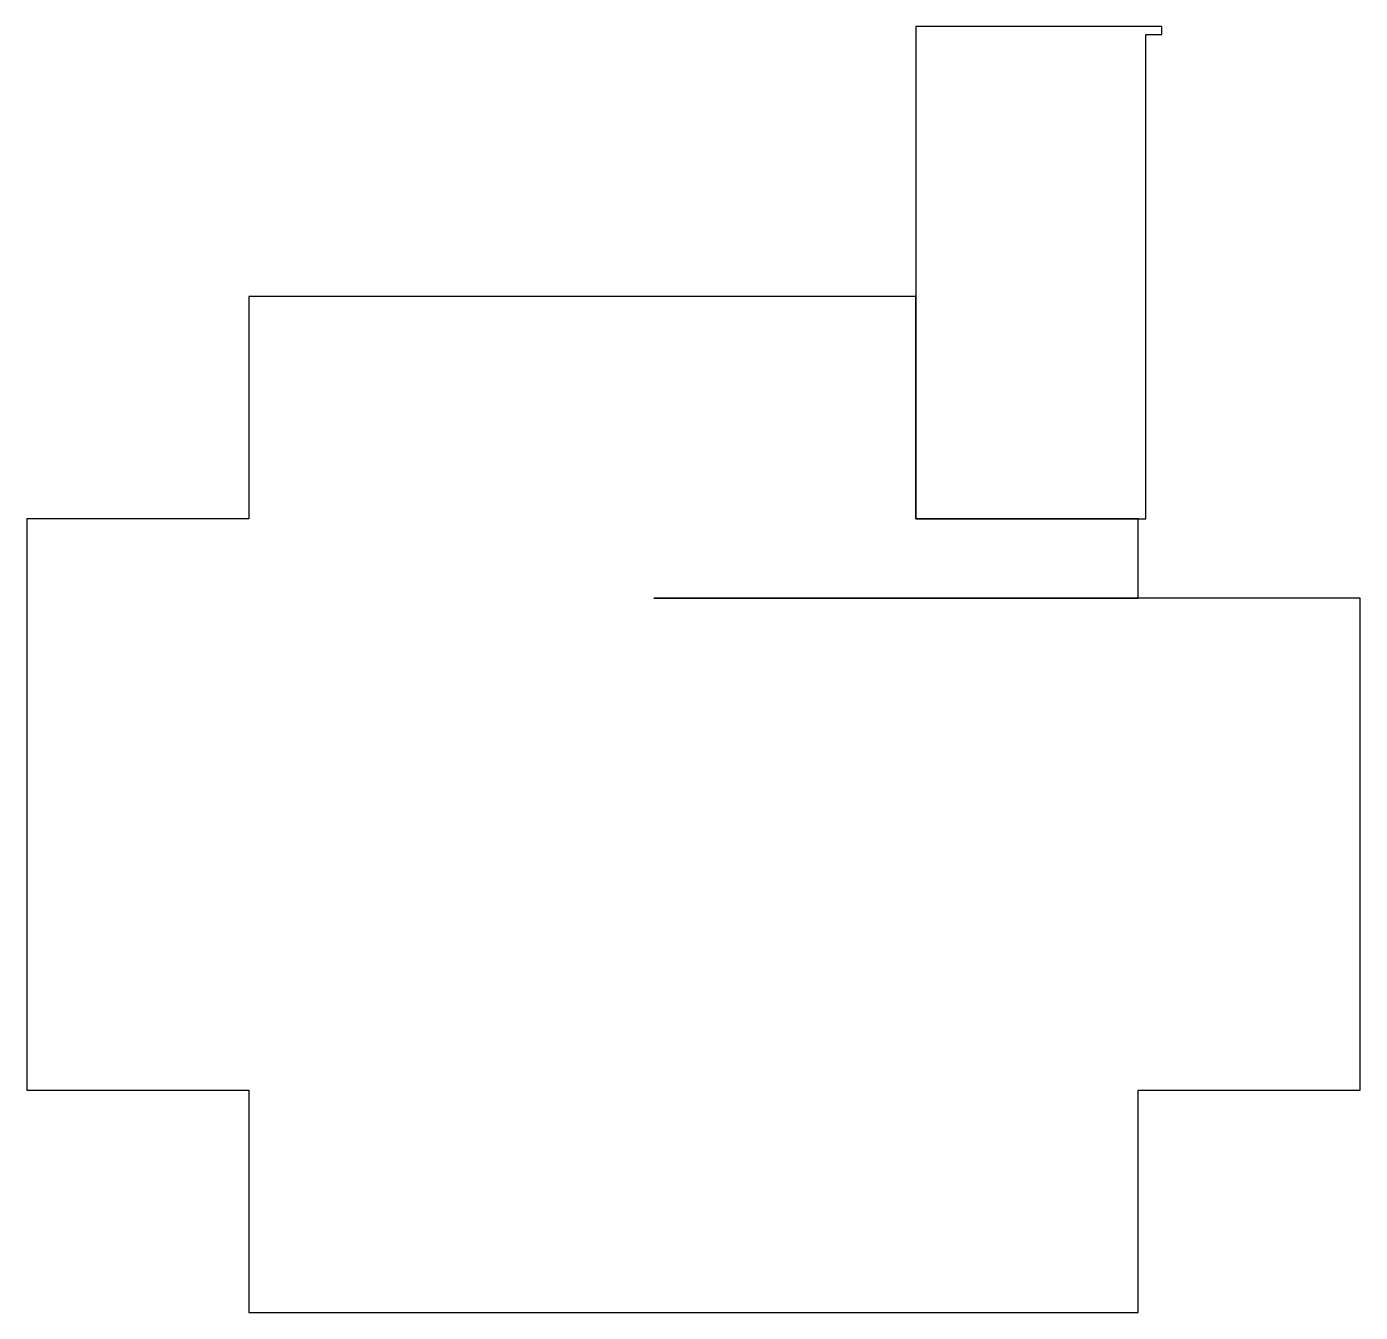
# Model space of a CAD drawing. Extents: x 0 to 168, y 0 to 162.
import ezdxf

# ---------------------------------------------------------------- set-up
doc = ezdxf.new("R2010")
doc.units = 0
doc.layers.get('0').update_dxf_attribs({"linetype": 'CONTINUOUS'})

msp = doc.modelspace()

# ---------------------------------------------------------------- linework, layer by layer
msp.add_lwpolyline([(28, 0), (140, 0), (140, 28), (168, 28), (168, 90), (140, 90), (79, 90), (140, 90), (140, 100), (141, 100), (141, 161), (143, 161), (143, 162), (112, 162), (112, 128), (112, 100), (140, 100), (112, 100), (112, 128), (28, 128), (28, 100), (0, 100), (0, 28), (28, 28), (28, 0)])

doc.saveas('drawing.dxf')
